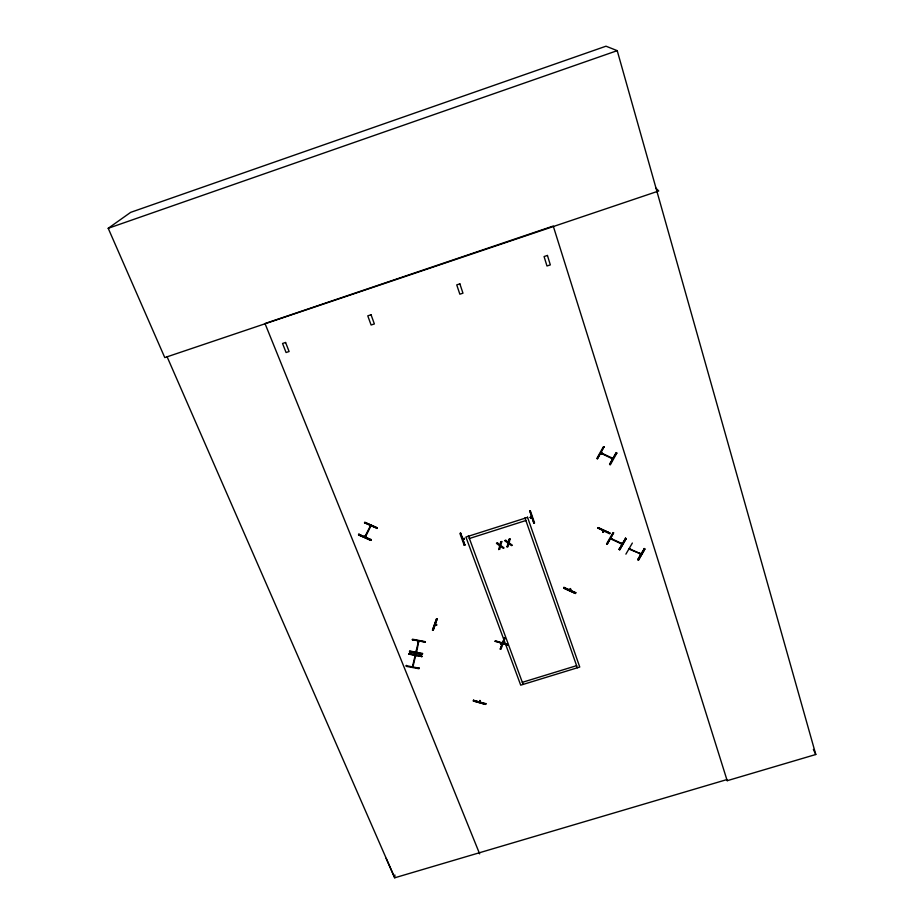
<?xml version="1.0" encoding="UTF-8"?>
<svg xmlns="http://www.w3.org/2000/svg" width="924" height="924" viewBox="0 0 924 924"><rect width="100%" height="100%" fill="white"/><g stroke="black" fill="none" stroke-linecap="round" stroke-linejoin="round"><path stroke-width="1.39" d="M415.153 655.509L414.795 656.733L415.488 656.652M415.419 656.641L415.661 655.636M418.537 641.164L415.846 652.252L416.135 651.351L416.435 652.356C418.503 644.917 417.671 642.758 419.011 641.129M416.62 651.57L415.973 651.443M418.249 642.076L418.826 642.18M629.175 549.099L630.711 549.318L629.394 548.717M641.152 554.111L639.72 553.141M435.135 624.901L436.486 625.352L436.694 624.497M437.133 618.941L436.521 618.837L432.501 630.145L433.206 630.353L437.133 618.941L433.113 630.237M436.544 625.305L435.285 624.509M569.715 590.124L570.293 588.946M425.248 642.168L412.358 639.685L425.259 641.937M603.949 531.173L603.187 532.351L603.303 531.115M409.517 651.847L422.36 654.4L422.522 653.43M408.986 653.938L421.829 656.386M409.678 650.97L422.499 653.534M406.317 665.338L406.144 666.319L418.942 668.733L419.115 667.775M412.924 666.943L413.236 665.257M412.474 666.862L412.797 665.176M394.883 874.97L394.71 877.8L726.899 779.579L727.257 780.676L815.788 754.504L617.22 50.658L605.994 46.2L130.665 212.358L108.212 228.297L164.784 357.588L658.743 190.979L655.867 188.115M414.772 656.514L415.384 656.721M415.673 655.855L414.957 655.717M473.342 700.97L485.574 704.411L473.342 700.935L473.562 700.022M422.36 654.388L409.505 651.94L409.655 651.316L422.511 653.776M419.069 668.168L406.283 665.684M479.914 700.392L479.475 702.044M502.402 643.37C501.247 641.556 499.93 645.171 501.386 644.375M364.599 522.638L377.015 528.147M501.617 643.578L500.692 644.178M575.421 593.462L563.709 588.103L575.421 593.474L575.71 592.561M575.768 592.873L563.998 587.537L575.664 592.665M371.263 539.477L370.905 540.401L358.535 534.88L370.917 540.355M370.443 526.957L369.947 526.102M370.374 526.726L370.951 525.825M364.818 536.948L365.511 535.319M369.889 526.899L370.894 525.952L365.373 537.11L365.939 535.516M358.882 534.003L358.524 534.927M462.705 538.946L464.021 538.438M462.912 539.408L464.264 538.992L464.125 538.138M531.854 517.475L530.284 517.428L531.727 516.99M479.429 701.778L480.353 700.958L479.949 702.044M408.951 654.331L409.101 653.672L421.945 656.144L421.794 656.779M412.335 639.847L412.485 639.212L425.375 641.695L425.225 642.33M413.109 666.735L412.462 666.701L415.119 655.624M412.947 666.828L415.569 655.717M364.876 536.682L370.466 525.756M365.835 536.139L365.269 535.897M497.47 542.827L500.011 545.033L500.727 541.787M498.729 549.33L499.78 549.306L500.508 546.003M505.798 540.182L508.35 542.4L509.066 539.142M507.033 546.696L508.096 546.673L508.835 543.37M500.542 546.303L503.106 548.244L504.077 547.944L500.82 545.518L501.767 541.464M498.752 549.63L499.711 545.518M507.068 546.996L508.038 542.885M508.858 543.659L511.434 545.61L512.404 545.299L509.147 542.885L510.094 538.819M408.974 654.169L421.829 656.571M569.785 589.87L570.374 590.136M570.755 589.35L570.189 590.193M603.834 531.369L602.841 532.039M436.578 618.814L432.501 630.133M495.206 641.475L495.437 640.863L507.865 644.432L507.623 645.044L495.218 641.094M502.263 643.751L500.889 643.427L500.993 642.55M500.785 644.328L501.201 643.208M505.07 638.114L500.923 649.329L500.231 649.133L504.446 637.976L505.139 638.172L504.412 637.641M504.527 637.906L500.311 649.075M485.574 704.411L485.781 703.453M464.033 539.062L462.843 538.911M531.623 517.544L530.422 517.394M412.647 665.834L413.224 665.938M364.518 522.972L364.83 522.326L377.258 527.847L376.934 528.493M495.241 641.325L507.657 644.894M603.938 446.962L597.389 458.72M604.065 447.054L603.384 446.742L596.835 458.5L597.505 458.824L603.903 446.789M600.808 453.268C601.974 451.455 602.922 455.405 600.669 453.153M602.148 453.06L601.732 453.73M612.808 458.882L611.492 458.373L612.011 457.842M616.897 453.13L616.135 452.564L609.644 464.529L610.314 464.853L616.828 453.072M606.594 543.809L613.062 532.605L613.675 532.917L607.253 544.109L606.594 543.786M610.568 538.322L611.549 538.958M611.7 538.704L611.48 539.293M597.77 528.239L598.128 527.616L609.979 533.16L609.621 533.783L597.701 527.951M563.709 588.149L563.998 587.225M622.256 543.647L621.032 543.774L620.974 542.792M619.692 549.78L626.137 538.634L619.715 549.815L618.976 549.226M569.785 590.009L570.339 588.519M603.256 532.236L603.846 531.219M629.683 548.775L629.313 549.214L640.944 553.938M364.576 522.822L376.992 528.343M597.747 527.893L609.967 533.148L598.117 527.604M644.871 548.983L638.449 560.117L644.929 549.041L644.178 548.452M377.235 527.881L364.818 522.36M501.27 644.432L501.686 643.381M460.626 532.94L459.909 533.46L464.206 545.276L464.911 544.756M570.223 589.119L570.859 589.154L570.2 590.297M502.079 643.751L501.004 643.393M601.016 452.806L612.912 458.419L611.584 457.519M612.624 458.847L600.796 453.21M640.748 554.458L639.5 553.522M108.212 228.297L617.22 50.658M527.512 517.428L465.915 537.04L520.709 685.158L579.752 667.047L527.454 517.001M469.253 538.542L525.814 520.547M496.488 543.127L497.493 543.116M500.762 542.076L501.79 541.753M504.816 540.494L505.821 540.471M509.089 539.443L510.129 539.108M530.561 517.81L531.739 517.44M462.982 539.316L464.148 538.958M529.81 510.914L533.829 523.157L534.546 522.938L530.422 510.96L529.718 510.914M464.206 545.276L464.922 545.056L460.626 533.229L464.749 545.079M522.326 682.328L576.599 665.673M529.868 511.122L533.933 523.076M621.887 544.086L610.348 538.715M435.412 624.543L436.544 624.878M435.273 624.936L436.405 625.271M610.695 538.38L622.268 543.705M629.521 548.775L641.025 554.053M638.449 560.129L637.803 559.84L644.34 548.717L637.699 559.528M626.172 538.669L625.421 538.068M616.32 452.829L609.551 464.275M496.511 543.428L499.734 545.818M611.665 538.761L611.561 538.195M504.851 540.783L508.061 543.173M530.422 517.844L530.237 517.082M813.374 749.41L815.788 754.504M386.151 858.384L394.71 877.8L167.001 356.548M479.648 853.868L265.003 323.539L553.245 226.045L727.188 780.699M523.1 684.418L468.399 535.804M577.338 667.786L524.936 517.81M632.351 543.035L625.894 554.157M613.513 532.617L607.253 544.109M485.77 703.799L473.538 700.369L485.805 703.811M371.194 539.778L358.812 534.303L371.229 539.778M625.571 538.334L619.068 549.514L625.606 538.369M459.863 283.864L456.745 284.881L459.852 294.19L462.97 293.185L459.863 283.864M547.435 255.451L544.074 256.549L546.973 265.985L550.323 264.899L547.435 255.451M285.585 342.481L282.548 343.474L286.07 352.518L289.108 351.536L285.585 342.481M371.055 314.772L367.775 315.835L371.102 325.005L374.37 323.943L371.055 314.772"/></g></svg>
